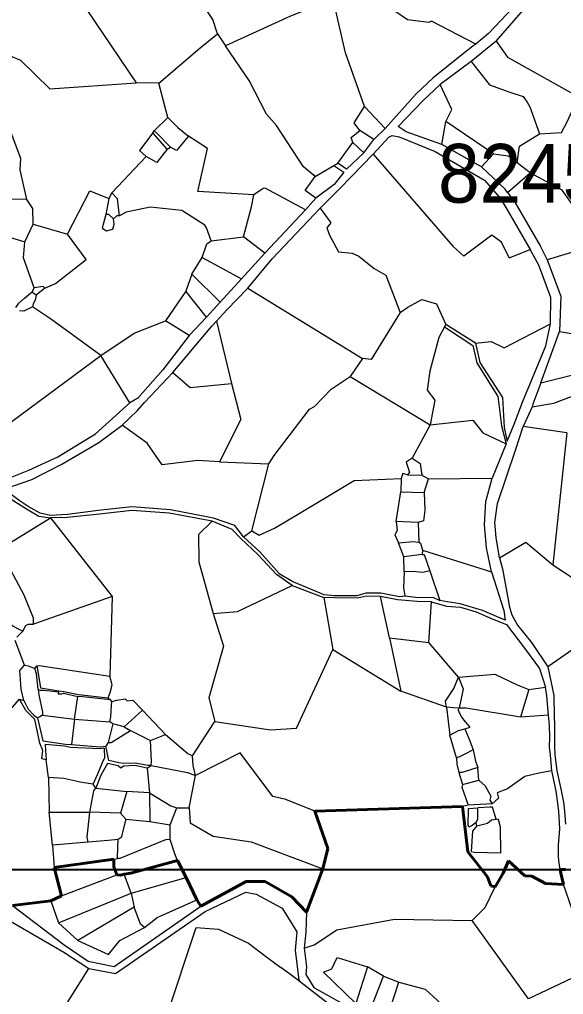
# Model space of a CAD drawing. Header units: metres. Extents: x 548568 to 557107, y 1817749 to 1829427.
# Drawn here: x 554131 to 554501, y 1821915 to 1822579 of the extents above; entities that cross this region are included whole.
import ezdxf
from ezdxf.enums import TextEntityAlignment as Align

# ---------------------------------------------------------------- set-up
doc = ezdxf.new("R2010")
doc.units = ezdxf.units.M
doc.header["$LTSCALE"] = 28
doc.linetypes.add('LONG_DASHED', pattern=[7.5, 6, -1.5])
for name, color, linetype, lineweight in [('10', 7, 'Continuous', 13), ('23', 7, 'Continuous', 13), ('31', 7, 'Continuous', 13), ('32', 7, 'Continuous', 13), ('34', 7, 'LONG_DASHED', 40), ('54', 7, 'Continuous', 25)]:
    doc.layers.add(name, color=color, linetype=linetype, lineweight=lineweight)
doc.layers.add('55', color=7, linetype='Continuous')

msp = doc.modelspace()

# ---------------------------------------------------------------- linework, layer by layer
at = {"layer": '10'}
for p, q in [((554136.8, 1822644.41), (554210.02, 1822535.72)), ((554094.92, 1822566.6), (554131.36, 1822551.12)), ((554265.43, 1822569.25), (554270.95, 1822561.06)), ((554131.36, 1822551.12), (554151.2, 1822531.72)), ((554151.2, 1822531.72), (554210.02, 1822535.72)), ((554225.42, 1822535.53), (554210.02, 1822535.72)), ((554231.52, 1822512.15), (554225.42, 1822535.53)), ((554379.64, 1822504.66), (554365.55, 1822519.67)), ((554131.66, 1822484.15), (554122.89, 1822507.15)), ((554418.08, 1822493.83), (554420.92, 1822509.35)), ((554453.23, 1822487.44), (554420.92, 1822509.35)), ((554221.32, 1822501.61), (554222.39, 1822503.02)), ((554371.76, 1822497.17), (554362.36, 1822503.38)), ((554347.25, 1822481.11), (554357.59, 1822495.1)), ((554365.07, 1822488.2), (554357.59, 1822495.1)), ((554231.26, 1822490.65), (554233.32, 1822491.85)), ((554445.22, 1822478.47), (554453.23, 1822487.44)), ((554131.15, 1822476.44), (554131.66, 1822484.15)), ((554216.88, 1822485.69), (554193.44, 1822460.88)), ((554478.28, 1822474.55), (554469.41, 1822481.22)), ((554135.62, 1822456.33), (554131.15, 1822476.44)), ((554332, 1822471.92), (554344.63, 1822479.46)), ((554462.77, 1822461.18), (554478.28, 1822474.55)), ((554193.44, 1822460.88), (554191.56, 1822456.99)), ((554191.56, 1822456.99), (554189.3, 1822446.01)), ((554084.24, 1822442.68), (554134.19, 1822427.5)), ((554134.19, 1822427.5), (554140.02, 1822439.6)), ((554140.02, 1822439.6), (554163.35, 1822432.73)), ((554261.2, 1822428.14), (554283.13, 1822430.93)), ((554297.56, 1822419.79), (554283.13, 1822430.93)), ((554463.95, 1822416.51), (554478.19, 1822422.33)), ((554519.93, 1822424.36), (554489.9, 1822415.27)), ((554247.92, 1822405.56), (554255.02, 1822416.83)), ((554255.02, 1822416.83), (554281.74, 1822402.24)), ((554139.51, 1822393.56), (554140.6, 1822396.23)), ((554147.92, 1822395.99), (554141.91, 1822391.11)), ((554243.8, 1822393.85), (554229.97, 1822373.76)), ((554257.94, 1822376.12), (554243.8, 1822393.85)), ((554285.99, 1822395.81), (554364.01, 1822348)), ((554246.24, 1822363.7), (554229.97, 1822373.76)), ((554264.78, 1822373.4), (554274.84, 1822331.04)), ((554498.25, 1822366.38), (554535.06, 1822360.38)), ((554205.72, 1822317.77), (554186.11, 1822350.12)), ((554485.48, 1822331.52), (554511.82, 1822338.12)), ((554413.33, 1822319.53), (554410.28, 1822302.81)), ((554410.28, 1822302.81), (554398.02, 1822280.09)), ((554410.28, 1822302.81), (554439.22, 1822305.89)), ((554503.23, 1822297.46), (554473.53, 1822301.71)), ((554503.23, 1822297.46), (554493.68, 1822207.38)), ((554266.7, 1822277.53), (554300.41, 1822276.21)), ((554288.77, 1822230.58), (554300.41, 1822276.21)), ((554404.44, 1822268.6), (554409.08, 1822266.01)), ((554390.43, 1822266.34), (554390.24, 1822257.23)), ((554406.2, 1822256.71), (554409.08, 1822266.01)), ((554409.08, 1822266.01), (554452.3, 1822266.46)), ((554387.06, 1822237.08), (554390.24, 1822257.23)), ((554390.24, 1822257.23), (554406.2, 1822256.71)), ((554124.62, 1822222.7), (554151.69, 1822239.49)), ((554151.69, 1822239.49), (554193.75, 1822185.86)), ((554401.92, 1822236.29), (554387.06, 1822237.08)), ((554283.11, 1822226.59), (554288.77, 1822230.58)), ((554392.23, 1822213.01), (554388.57, 1822222.34)), ((554404.71, 1822214.48), (554392.23, 1822213.01)), ((554404.85, 1822217.36), (554404.71, 1822214.48)), ((554404.85, 1822217.36), (554452.01, 1822202.73)), ((554392.37, 1822202.71), (554392.23, 1822213.01)), ((554409.99, 1822203.41), (554416.65, 1822183.13)), ((554493.68, 1822207.38), (554523.69, 1822187.78)), ((554193.75, 1822185.86), (554140.08, 1822167.02)), ((554193.75, 1822185.86), (554192.13, 1822131.58)), ((554337.8, 1822185.29), (554343.82, 1822149.83)), ((554382.47, 1822157.66), (554376.27, 1822185.88)), ((554409.3, 1822154.52), (554411.1, 1822182.34)), ((554132.99, 1822162.2), (554128.88, 1822158.15)), ((554525.45, 1822162.53), (554490.38, 1822137.95)), ((554134.01, 1822139.16), (554127.59, 1822156.01)), ((554382.47, 1822157.66), (554409.3, 1822154.52)), ((554382.47, 1822157.66), (554390.14, 1822121.33)), ((554429.39, 1822130.84), (554409.3, 1822154.52)), ((554343.82, 1822149.83), (554390.14, 1822121.33)), ((554421.22, 1822110.52), (554390.14, 1822121.33)), ((554477.31, 1822122.62), (554471.78, 1822103.7)), ((554477.31, 1822122.62), (554488.62, 1822124.23)), ((554119.98, 1822103.63), (554130.68, 1822116.02)), ((554168.07, 1822102.34), (554170.33, 1822117.75)), ((554193.41, 1822114.44), (554192.56, 1822115.57)), ((554421.22, 1822110.52), (554423.55, 1822091.35)), ((554168.07, 1822102.34), (554192.19, 1822100.59)), ((554490.78, 1822105.13), (554471.78, 1822103.7)), ((554201.89, 1822097.18), (554206.31, 1822094.55)), ((554428.1, 1822076.05), (554423.55, 1822091.35)), ((554150.42, 1822062.6), (554148.85, 1822074.7)), ((554217.53, 1822068.94), (554219.04, 1822052.24)), ((554443.23, 1822060.78), (554442.62, 1822069.38)), ((554150.42, 1822062.6), (554150.91, 1822039.06)), ((554246.13, 1822042), (554250.54, 1822064.05)), ((554432.22, 1822057.75), (554443.23, 1822060.78)), ((554203.78, 1822052.95), (554199.5, 1822038.26)), ((554219.04, 1822052.24), (554203.78, 1822052.95)), ((554233.11, 1822030.36), (554237.81, 1822042.04)), ((554237.81, 1822042.04), (554246.13, 1822042)), ((554331.68, 1822039.58), (554432.23, 1822042.79)), ((554331.68, 1822039.58), (554432.23, 1822042.79)), ((554435.95, 1822043.64), (554432.23, 1822042.79)), ((554150.91, 1822039.06), (554178.59, 1822039.01)), ((554153.04, 1822016.47), (554150.91, 1822039.06)), ((554199.5, 1822038.26), (554178.59, 1822039.01)), ((554199.5, 1822038.26), (554202.97, 1822034.16)), ((554202.97, 1822034.16), (554219.25, 1822032.52)), ((554233.28, 1822020.35), (554233.11, 1822030.36)), ((554442.05, 1822029.65), (554441.56, 1822031.95)), ((554177.43, 1822018.48), (554153.04, 1822016.47)), ((554153.04, 1822016.47), (554154.32, 1822001.4)), ((554154.32, 1822001.4), (554194.92, 1822007.02)), ((554244.19, 1821994.51), (554238.14, 1822006.13)), ((554154.32, 1822001.4), (554159.34, 1821981.88)), ((554154.32, 1822001.4), (554159.34, 1821981.88)), ((554159.34, 1821981.88), (554196.9, 1821996.25)), ((554206.71, 1821983.7), (554201.88, 1821996.76)), ((554337.03, 1822000.4), (554326.07, 1821970.78)), ((554337.03, 1822000.4), (554326.07, 1821970.78)), ((554244.19, 1821994.51), (554251.34, 1821979.19)), ((554159.34, 1821981.88), (554152.03, 1821978.58)), ((554159.34, 1821981.88), (554152.03, 1821978.58)), ((554152.03, 1821978.58), (554125.97, 1821975.33)), ((554152.03, 1821978.58), (554125.97, 1821975.33)), ((554152.03, 1821978.58), (554157.27, 1821963.65)), ((554251.34, 1821979.19), (554254.09, 1821975.06)), ((554170.24, 1821951.57), (554157.27, 1821963.65)), ((554477.17, 1821911.82), (554438.86, 1821965.29)), ((554219, 1821864), (554250.88, 1821960.37)), ((554132.29, 1821859.99), (554177.77, 1821932.47)), ((554367.55, 1821933.53), (554359.64, 1821908.71)), ((554378.31, 1821927.17), (554367.55, 1821933.53)), ((554381.82, 1821901.66), (554388.83, 1821923.28))]:
    msp.add_line(p, q, dxfattribs=at)
for points in [[(554265.43, 1822569.25), (554262.34, 1822579.01), (554256.7, 1822587.12), (554195.05, 1822640.01)], [(554344.18, 1822593.05), (554315.08, 1822581.1), (554270.95, 1822561.06)], [(554365.55, 1822519.67), (554352.6, 1822556.21), (554344.18, 1822593.05)], [(554441.32, 1822562.23), (554411.11, 1822577.79), (554409.3, 1822576.95), (554394.8, 1822578.72), (554386.74, 1822584.07), (554383.51, 1822587.13), (554378.91, 1822595.08)], [(554225.42, 1822535.53), (554253.61, 1822559.64), (554265.43, 1822569.25)], [(554332, 1822471.92), (554323.98, 1822478.45), (554305.59, 1822506.74), (554298.71, 1822514.42), (554287.08, 1822537.35), (554270.95, 1822561.06)], [(554455.11, 1822564.18), (554462.72, 1822553.36), (554511.11, 1822526.19)], [(554438.14, 1822550.3), (554450.47, 1822534.32), (554464.41, 1822529.38), (554473.41, 1822526.58), (554476.17, 1822522.67), (554478, 1822519.35), (554484.49, 1822501.09)], [(554420.92, 1822509.35), (554425.03, 1822517.51), (554416.98, 1822534.59)], [(554484.49, 1822501.09), (554499.6, 1822502.05), (554503.45, 1822509.13), (554511.11, 1822526.19)], [(554362.36, 1822503.38), (554358.47, 1822508.47), (554365.55, 1822519.67)], [(554357.59, 1822495.1), (554356.42, 1822498.57), (554362.36, 1822503.38)], [(554469.41, 1822481.22), (554470.98, 1822492.72), (554484.49, 1822501.09)], [(554290.09, 1822459.58), (554252.12, 1822461.83), (554258.65, 1822491.06), (554245.78, 1822499.52)], [(554371.29, 1822487.16), (554425.68, 1822424.53), (554433, 1822417.78)], [(554453.23, 1822487.44), (554463.55, 1822485.99), (554469.41, 1822481.22)], [(554519.93, 1822424.36), (554523.17, 1822435.21), (554520.23, 1822439.63), (554511.4, 1822446.83), (554499.94, 1822462.73), (554478.28, 1822474.55)], [(554332.26, 1822457.11), (554325.08, 1822462.48), (554332, 1822471.92)], [(554135.62, 1822456.33), (554121.82, 1822456.59), (554115.01, 1822459.21), (554103.07, 1822461.34), (554098.14, 1822458.64)], [(554163.35, 1822432.73), (554178.45, 1822462.21), (554191.56, 1822456.99)], [(554198.81, 1822445.09), (554197.29, 1822456.83), (554193.44, 1822460.88)], [(554325.24, 1822449.33), (554297.92, 1822463.96), (554296.56, 1822463.86), (554290.09, 1822459.58)], [(554140.02, 1822439.6), (554139.81, 1822450.12), (554135.62, 1822456.33)], [(554283.13, 1822430.93), (554288.59, 1822451.27), (554290.09, 1822459.58)], [(554261.2, 1822428.14), (554257.86, 1822436.94), (554256.74, 1822438.93), (554241.14, 1822448.88), (554219.67, 1822451), (554212.19, 1822449.53), (554203.22, 1822447.7), (554198.81, 1822445.09)], [(554335.22, 1822450.32), (554342.67, 1822440.48), (554339.8, 1822436.93), (554341.67, 1822432.03), (554347.87, 1822420.68), (554357, 1822419.73), (554361.69, 1822417.73), (554371.95, 1822409.33), (554380, 1822404.81), (554389.71, 1822379.4)], [(554198.81, 1822445.09), (554196.79, 1822445.19), (554194.74, 1822443.06)], [(554140.6, 1822396.23), (554133.4, 1822416.64), (554134.19, 1822427.5)], [(554147.92, 1822395.99), (554155.06, 1822399.05), (554175.94, 1822415.37), (554163.35, 1822432.73)], [(554255.02, 1822416.83), (554258.09, 1822426.07), (554261.2, 1822428.14)], [(554463.95, 1822416.51), (554458.77, 1822427.23), (554452.25, 1822432.1), (554433, 1822417.78)], [(554267.35, 1822386.38), (554247.92, 1822405.56), (554243.8, 1822393.85)], [(554128.17, 1822382.65), (554130.29, 1822385.67), (554134.14, 1822389.12), (554139.51, 1822393.56)], [(554141.91, 1822391.11), (554139.92, 1822392.6), (554139.51, 1822393.56)], [(554147.92, 1822395.99), (554146.8, 1822397.15), (554140.6, 1822396.23)], [(554141.91, 1822391.11), (554141.2, 1822387.72), (554140.04, 1822385.23), (554139.46, 1822383.26)], [(554389.71, 1822379.4), (554395.07, 1822382.93), (554404.4, 1822388.1), (554414.47, 1822385.17), (554420.9, 1822371.25)], [(554139.46, 1822383.26), (554133.7, 1822380.28), (554130.63, 1822380.49)], [(554186.11, 1822350.12), (554151.72, 1822374.91), (554139.46, 1822383.26)], [(554186.11, 1822350.12), (554208.66, 1822365.3), (554229.97, 1822373.76)], [(554389.71, 1822379.4), (554369.94, 1822347.42), (554364.01, 1822348), (554355.65, 1822335.85), (554410.28, 1822302.81)], [(554419.84, 1822369.51), (554416.06, 1822362.21), (554409.87, 1822339.28), (554408.21, 1822326.4), (554413.33, 1822319.53)], [(554441.05, 1822358.49), (554451.66, 1822359.69), (554460.49, 1822355.37), (554492.16, 1822371.53)], [(554108.99, 1822293.01), (554125.71, 1822305.34), (554186.11, 1822350.12)], [(554234.99, 1822338.56), (554246.85, 1822328.3), (554274.84, 1822331.04)], [(554300.41, 1822276.21), (554304.08, 1822282.01), (554328.06, 1822313.48), (554331.38, 1822315.38), (554342.8, 1822327.12), (554355.65, 1822335.85)], [(554274.84, 1822331.04), (554281.28, 1822306.36), (554266.7, 1822277.53)], [(554479.59, 1822314.99), (554494.35, 1822317.56), (554509.29, 1822323.33)], [(554266.7, 1822277.53), (554251.93, 1822278.52), (554227.73, 1822275.52), (554217.47, 1822290.26), (554200.64, 1822302.52)], [(554439.22, 1822305.89), (554446.04, 1822297.36), (554462, 1822289.86)], [(554398.02, 1822280.09), (554393.83, 1822277.46), (554396.02, 1822270.62), (554394.74, 1822268.77), (554404.44, 1822268.6)], [(554398.02, 1822280.09), (554403.39, 1822276.55), (554404.44, 1822268.6)], [(554394.74, 1822268.77), (554391.56, 1822269.73), (554390.43, 1822266.34)], [(554288.77, 1822230.58), (554293.82, 1822227.57), (554304.18, 1822232.48), (554322.06, 1822243.06), (554358.5, 1822264.97), (554390.43, 1822266.34)], [(554406.2, 1822256.71), (554406.58, 1822244.67), (554405.7, 1822237.42), (554401.92, 1822236.29), (554402.5, 1822222.86)], [(554261.84, 1822237.23), (554252.41, 1822228.02), (554252.78, 1822209.5), (554262.46, 1822174.35)], [(554387.06, 1822237.08), (554387.8, 1822230.8), (554386.02, 1822227.83), (554388.57, 1822222.34)], [(554388.57, 1822222.34), (554398.55, 1822223.26), (554402.5, 1822222.86)], [(554402.5, 1822222.86), (554403.71, 1822222.27), (554404.85, 1822217.36)], [(554457.28, 1822212.32), (554475.19, 1822222.86), (554493.68, 1822207.38)], [(554140.08, 1822167.02), (554140.11, 1822171.05), (554133.77, 1822186.77), (554118.98, 1822214.59)], [(554404.71, 1822214.48), (554406.01, 1822214.55), (554409.99, 1822203.41)], [(554392.37, 1822202.71), (554392.08, 1822191.83), (554392.86, 1822186.33)], [(554409.99, 1822203.41), (554405.15, 1822202.32), (554397.84, 1822203.02), (554392.37, 1822202.71)], [(554262.46, 1822174.35), (554279.13, 1822175.58), (554316.33, 1822193.29)], [(554132.99, 1822162.2), (554130.8, 1822163.14), (554126.1, 1822165.58), (554122.07, 1822168.69)], [(554262.46, 1822174.35), (554269.44, 1822152.06), (554259.59, 1822116.94), (554263.59, 1822100.84)], [(554132.99, 1822162.2), (554134.93, 1822166.16), (554136.5, 1822167.06), (554140.08, 1822167.02)], [(554263.59, 1822100.84), (554301.46, 1822095.1), (554319.19, 1822096.18), (554343.82, 1822149.83)], [(554133.63, 1822115.05), (554131.73, 1822122.85), (554130.92, 1822135.51), (554134.01, 1822139.16)], [(554134.01, 1822139.16), (554136.59, 1822138.73), (554141.15, 1822136.91)], [(554142.55, 1822138.57), (554144.1, 1822138.78), (554192.13, 1822131.58)], [(554191.1, 1822116.94), (554192.29, 1822120.43), (554193.76, 1822125.75), (554192.13, 1822131.58)], [(554421.22, 1822110.52), (554420.71, 1822114.66), (554426.24, 1822123.29), (554429.39, 1822130.84)], [(554429.39, 1822130.84), (554454.25, 1822132.91), (554469.34, 1822125.7), (554477.31, 1822122.62)], [(554429.39, 1822130.84), (554432.57, 1822122.91), (554429.86, 1822109.88)], [(554143.41, 1822122.59), (554143.82, 1822118.85), (554146.23, 1822107.02), (554146.25, 1822104.95)], [(554193.41, 1822114.44), (554196.83, 1822115.19), (554202.54, 1822116.1), (554203.91, 1822114.74), (554207.7, 1822115.32), (554214.34, 1822108.54)], [(554192.19, 1822100.59), (554192.79, 1822103.97), (554193.16, 1822111.91), (554193.41, 1822114.44)], [(554229.99, 1822091.85), (554214.34, 1822108.54), (554201.89, 1822097.18)], [(554429.86, 1822109.88), (554425.85, 1822110.14), (554421.22, 1822110.52)], [(554433.89, 1822095.81), (554437.39, 1822096.96), (554434.31, 1822100.59), (554431.78, 1822103.62), (554429.17, 1822108.48), (554429.86, 1822109.88)], [(554471.78, 1822103.7), (554434.66, 1822109.73), (554429.86, 1822109.88)], [(554146.25, 1822104.95), (554144.49, 1822103.84), (554142.97, 1822103.3)], [(554146.25, 1822104.95), (554168.07, 1822102.34), (554165.94, 1822085.03)], [(554194.08, 1822099.05), (554190.94, 1822086.44), (554189.39, 1822083.87)], [(554201.89, 1822097.18), (554197.66, 1822098.22), (554194.08, 1822099.05), (554192.19, 1822100.59)], [(554229.99, 1822091.85), (554245.29, 1822079.03), (554248.34, 1822077.46), (554263.59, 1822100.84)], [(554423.55, 1822091.35), (554429.46, 1822094.58), (554433.89, 1822095.81)], [(554433.89, 1822095.81), (554437.27, 1822087.6), (554439.52, 1822081.47)], [(554190.94, 1822086.44), (554193.03, 1822086.4), (554206.31, 1822094.55), (554219.84, 1822087.84), (554229.99, 1822091.85)], [(554220.2, 1822070.79), (554220.47, 1822073.51), (554219.84, 1822087.84)], [(554439.52, 1822081.47), (554433.37, 1822078.22), (554430.23, 1822076.59), (554428.1, 1822076.05)], [(554439.52, 1822081.47), (554440.99, 1822073.67), (554442.62, 1822069.38)], [(554250.54, 1822064.05), (554248.79, 1822070.75), (554248.34, 1822077.46)], [(554331.68, 1822039.58), (554311.87, 1822047.62), (554303.03, 1822049.7), (554280.88, 1822079.48), (554250.54, 1822064.05)], [(554428.1, 1822076.05), (554428.43, 1822071.66), (554429.72, 1822065.92), (554432.22, 1822057.75)], [(554220.2, 1822070.79), (554244.9, 1822065.9), (554250.54, 1822064.05)], [(554442.62, 1822069.38), (554431.87, 1822065.9), (554429.72, 1822065.92)], [(554180.69, 1822057.95), (554173.13, 1822059.19), (554160.91, 1822061.86), (554150.42, 1822062.6)], [(554493.04, 1822067.05), (554484.17, 1822065.62), (554474.72, 1822063.37), (554462.86, 1822054.82), (554455.9, 1822052.19), (554456.72, 1822048.56), (554452.45, 1822044.74), (554435.95, 1822043.64)], [(554178.59, 1822039.01), (554181.33, 1822053.61), (554182.68, 1822055.33), (554203.78, 1822052.95)], [(554432.22, 1822057.75), (554431.77, 1822056.02), (554435.95, 1822043.64)], [(554443.23, 1822060.78), (554447.61, 1822056.9), (554451.52, 1822049.89), (554450.83, 1822047.19), (554452.45, 1822044.74)], [(554219.04, 1822052.24), (554233.75, 1822043.21), (554237.81, 1822042.04)], [(554219.04, 1822052.24), (554219.25, 1822032.52), (554233.11, 1822030.36)], [(554246.13, 1822042), (554246.8, 1822031.61), (554262.52, 1822022.63), (554288.34, 1822018.73), (554337.03, 1822000.4)], [(554432.23, 1822042.79), (554435.85, 1822011.91), (554449.13, 1821995.04), (554451.43, 1821988.81), (554454.48, 1821988.19)], [(554432.23, 1822042.79), (554435.85, 1822011.91), (554449.13, 1821995.04), (554451.43, 1821988.81), (554454.48, 1821988.19)], [(554441.56, 1822031.95), (554438.67, 1822029.87), (554436.52, 1822028.65), (554436.15, 1822030.11), (554436.38, 1822041.45), (554442.7, 1822041.87)], [(554441.56, 1822031.95), (554442.57, 1822034.47), (554442.7, 1822041.87)], [(554455.06, 1822034.18), (554452.57, 1822042.29), (554451.13, 1822042.37), (554442.7, 1822041.87)], [(554177.43, 1822018.48), (554176.69, 1822022.02), (554178.59, 1822039.01)], [(554337.03, 1822000.4), (554340.49, 1822014.31), (554331.68, 1822039.58)], [(554337.03, 1822000.4), (554340.49, 1822014.31), (554331.68, 1822039.58)], [(554202.97, 1822034.16), (554199.84, 1822021.63), (554197.81, 1822020.26)], [(554442.05, 1822029.65), (554438.95, 1822025.93), (554437.99, 1822012.27), (554440.08, 1822011.73), (554458.21, 1822011.36), (554458.1, 1822028.83), (554456.73, 1822033.93), (554455.06, 1822034.18)], [(554442.05, 1822029.65), (554449.12, 1822031.58), (554451.89, 1822033.77), (554455.06, 1822034.18)], [(554197.81, 1822020.26), (554190.97, 1822019.65), (554177.43, 1822018.48)], [(554233.28, 1822020.35), (554229.95, 1822020.05), (554199.01, 1822007.42), (554197.3, 1822007.42)], [(554197.3, 1822007.42), (554197.63, 1822015.08), (554197.81, 1822020.26)], [(554238.14, 1822006.13), (554236.46, 1822010.53), (554233.28, 1822020.35)], [(554154.32, 1822001.4), (554194.92, 1822007.02), (554197.3, 1822007.42)], [(554194.92, 1822007.02), (554194.89, 1822001.71), (554196.9, 1821996.25)], [(554194.92, 1822007.02), (554194.89, 1822001.71), (554196.9, 1821996.25)], [(554201.88, 1821996.76), (554206.4, 1821997.37), (554238.14, 1822006.13)], [(554201.88, 1821996.76), (554206.4, 1821997.37), (554238.14, 1822006.13)], [(554206.71, 1821983.7), (554244.19, 1821994.51), (554238.14, 1822006.13)], [(554500.84, 1821989.65), (554488.71, 1821990.38), (554479.36, 1821995.45), (554474.63, 1821995.65), (554463.48, 1822005.74), (554459.8, 1821997.39), (554454.48, 1821988.19)], [(554500.84, 1821989.65), (554488.71, 1821990.38), (554479.36, 1821995.45), (554474.63, 1821995.65), (554463.48, 1822005.74), (554459.8, 1821997.39), (554454.48, 1821988.19)], [(554196.9, 1821996.25), (554199.43, 1821996.06), (554201.88, 1821996.76)], [(554196.9, 1821996.25), (554199.43, 1821996.06), (554201.88, 1821996.76)], [(554244.19, 1821994.51), (554251.34, 1821979.19), (554254.09, 1821975.06)], [(554157.27, 1821963.65), (554206.71, 1821983.7), (554208.8, 1821974.27), (554170.24, 1821951.57)], [(554438.86, 1821965.29), (554447.57, 1821973.95), (554454.48, 1821988.19)], [(554215.73, 1821960.44), (554224.3, 1821967.29), (554251.34, 1821979.19)], [(554215.73, 1821960.44), (554212.97, 1821962.6), (554208.8, 1821974.27)], [(554324.45, 1821946.44), (554331.25, 1821948.56), (554346.76, 1821958.93), (554385.91, 1821966.02), (554412.3, 1821965.53), (554438.86, 1821965.29)], [(554170.24, 1821951.57), (554191.21, 1821942.1), (554198.95, 1821951.45), (554215.73, 1821960.44)], [(554250.88, 1821960.37), (554266.05, 1821959.18), (554286.55, 1821949.65), (554299.05, 1821940.2), (554308.52, 1821933.16)], [(554359.64, 1821908.71), (554337.47, 1821929.92), (554343.18, 1821932.26), (554346.99, 1821939.88), (554367.55, 1821933.53)], [(554321.95, 1821923.09), (554319.6, 1821924.91), (554308.52, 1821933.16)], [(554521.91, 1821928.79), (554514.95, 1821929.81), (554477.17, 1821911.82)], [(554369.93, 1821905.66), (554378.31, 1821927.17), (554388.83, 1821923.28)], [(554388.83, 1821923.28), (554406.76, 1821918.38), (554420.59, 1821905.61), (554418.79, 1821895.83), (554410.73, 1821892.63), (554399.07, 1821897.23), (554381.82, 1821901.66)]]:
    msp.add_lwpolyline(points, dxfattribs=at)
at = {"layer": '23'}
for p, q in [((554455.11, 1822564.18), (554438.14, 1822550.3)), ((554438.14, 1822550.3), (554416.98, 1822534.59)), ((554344.63, 1822479.46), (554347.25, 1822481.11)), ((554462.77, 1822461.18), (554467.85, 1822454.58)), ((554246.24, 1822363.7), (554257.94, 1822376.12)), ((554419.84, 1822369.51), (554420.9, 1822371.25)), ((554441.05, 1822358.49), (554420.9, 1822371.25)), ((554485.48, 1822331.52), (554498.25, 1822366.38)), ((554479.59, 1822314.99), (554473.53, 1822301.71)), ((554462, 1822289.86), (554452.3, 1822266.46)), ((554316.33, 1822193.29), (554337.8, 1822185.29)), ((554141.15, 1822136.91), (554142.55, 1822138.57)), ((554130.68, 1822116.02), (554133.63, 1822115.05)), ((554191.1, 1822116.94), (554192.56, 1822115.57)), ((554188.27, 1822082.54), (554188.61, 1822075.67)), ((554217.53, 1822068.94), (554220.2, 1822070.79)), ((554182.68, 1822055.33), (554180.69, 1822057.95))]:
    msp.add_line(p, q, dxfattribs=at)
for points in [[(554455.11, 1822564.18), (554481.35, 1822594.7), (554493.44, 1822613.71)], [(554474.96, 1822596.28), (554449.81, 1822569.38), (554441.32, 1822562.23)], [(554441.32, 1822562.23), (554439.23, 1822560.76), (554432.92, 1822555.74), (554411.9, 1822538.85), (554400.56, 1822528.35), (554379.64, 1822504.66)], [(554418.08, 1822493.83), (554393.83, 1822502.4), (554388.3, 1822506.12), (554405.13, 1822523.52), (554416.98, 1822534.59)], [(554365.07, 1822488.2), (554371.76, 1822497.17), (554379.64, 1822504.66)], [(554371.29, 1822487.16), (554382.14, 1822498.88), (554384.37, 1822499.81), (554389.08, 1822498.94), (554413.65, 1822489.03), (554447.16, 1822469.39), (554457.79, 1822457.27), (554462.32, 1822449.65), (554478.19, 1822422.33)], [(554445.22, 1822478.47), (554436.85, 1822483.12), (554418.08, 1822493.83)], [(554335.22, 1822450.32), (554348.6, 1822463.73), (554371.29, 1822487.16)], [(554365.07, 1822488.2), (554353.22, 1822476.93), (554347.25, 1822481.11)], [(554344.63, 1822479.46), (554351.35, 1822474.89), (554344.79, 1822466.45), (554332.26, 1822457.11)], [(554462.77, 1822461.18), (554461.19, 1822463.32), (554445.22, 1822478.47)], [(554257.94, 1822376.12), (554267.35, 1822386.38), (554281.74, 1822402.24), (554297.56, 1822419.79), (554325.24, 1822449.33), (554332.26, 1822457.11)], [(554467.85, 1822454.58), (554485.08, 1822424.71), (554489.9, 1822415.27)], [(554285.99, 1822395.81), (554302.73, 1822416), (554335.22, 1822450.32)], [(554492.16, 1822371.53), (554492.4, 1822389.47), (554484.16, 1822411.65), (554478.19, 1822422.33)], [(554489.9, 1822415.27), (554499.02, 1822390.42), (554498.25, 1822366.38)], [(554264.78, 1822373.4), (554271.87, 1822381.26), (554285.99, 1822395.81)], [(554234.99, 1822338.56), (554261.46, 1822370.06), (554264.78, 1822373.4)], [(554419.84, 1822369.51), (554439.22, 1822356.77), (554441.89, 1822345.02), (554456.28, 1822322.05), (554458.75, 1822302.12), (554462, 1822289.86)], [(554441.05, 1822358.49), (554444.06, 1822345.26), (554459.48, 1822321.52), (554460.47, 1822301), (554462.52, 1822291.6), (554467.39, 1822303.22), (554472.95, 1822318.24), (554488.99, 1822356.62), (554492.16, 1822371.53)], [(554246.24, 1822363.7), (554228.31, 1822340.21), (554211.11, 1822320.9), (554205.72, 1822317.77)], [(554200.64, 1822302.52), (554210.74, 1822312.39), (554215.65, 1822318.04), (554234.99, 1822338.56)], [(554485.48, 1822331.52), (554480.01, 1822316.8), (554479.59, 1822314.99)], [(554120.09, 1822265.06), (554136.92, 1822271.9), (554156.66, 1822280.92), (554182.32, 1822296.73), (554205.72, 1822317.77)], [(554283.11, 1822226.59), (554277.22, 1822234.22), (554262.6, 1822239.24), (554233.38, 1822244.91), (554207.21, 1822246.9), (554184.21, 1822244.42), (554163.31, 1822241.75), (554151.81, 1822241.15), (554144.66, 1822242.67), (554136.65, 1822247.23), (554131.11, 1822250.88), (554120.03, 1822259.04), (554139.13, 1822265.56), (554159.42, 1822275.93), (554184.74, 1822290.73), (554200.64, 1822302.52)], [(554457.28, 1822212.32), (554455.06, 1822226), (554454.19, 1822236.32), (554456.04, 1822249.13), (554468.41, 1822286.28), (554473.53, 1822301.71)], [(554452.01, 1822202.73), (554448.62, 1822219.1), (554447.19, 1822234.68), (554448.11, 1822250.5), (554452.3, 1822266.46)], [(554097.89, 1822255.71), (554107.3, 1822256.18), (554116.17, 1822257.69), (554135.52, 1822245.52), (554143.82, 1822240.55), (554151.69, 1822239.49)], [(554261.84, 1822237.23), (554232.56, 1822242.69), (554207.17, 1822244.54), (554185.03, 1822242.02), (554163.03, 1822239.63), (554151.69, 1822239.49)], [(554316.33, 1822193.29), (554305.57, 1822200.96), (554292.95, 1822214.55), (554281.37, 1822225.36), (554275.48, 1822231.62), (554261.84, 1822237.23)], [(554283.11, 1822226.59), (554294.35, 1822216.3), (554307.37, 1822201.64), (554317.21, 1822195.78), (554337.78, 1822187.27), (554345.15, 1822186.67), (554360.46, 1822186.47), (554366.55, 1822188.46), (554376.56, 1822188.47), (554389.31, 1822185.98), (554392.86, 1822186.33)], [(554457.28, 1822212.32), (554459.37, 1822204.68), (554464.22, 1822178.61), (554465.81, 1822173.45), (554469.52, 1822166.33), (554479.22, 1822154.44), (554490.38, 1822137.95)], [(554452.01, 1822202.73), (554460.35, 1822176.26), (554461.12, 1822169.82), (554455.37, 1822172.28), (554445.74, 1822176.32), (554430.51, 1822180.93), (554421.71, 1822182.17), (554416.65, 1822183.13)], [(554376.27, 1822185.88), (554366.83, 1822186.21), (554360.62, 1822184.64), (554345.25, 1822184.91), (554337.8, 1822185.29)], [(554411.1, 1822182.34), (554401.38, 1822182.37), (554387.96, 1822183.53), (554376.27, 1822185.88)], [(554392.86, 1822186.33), (554401.96, 1822185.2), (554411.96, 1822185.39), (554416.65, 1822183.13)], [(554411.1, 1822182.34), (554421.41, 1822179.36), (554430.89, 1822178.57), (554441.53, 1822175.51), (554452.41, 1822170.7), (554462.24, 1822166.86), (554474.32, 1822150.75), (554484.51, 1822136.87), (554488.62, 1822124.23)], [(554143.41, 1822122.59), (554142.25, 1822133.11), (554141.15, 1822136.91)], [(554142.55, 1822138.57), (554143.41, 1822133.35), (554144.87, 1822123.59), (554157.44, 1822121.66), (554160.92, 1822121.15), (554170.7, 1822119.02), (554191.1, 1822116.94)], [(554490.38, 1822137.95), (554494.25, 1822118.49), (554494.48, 1822104.43), (554494.84, 1822098.35), (554494.84, 1822089.86), (554494.88, 1822083.56), (554495.02, 1822078.19), (554496.43, 1822067.03), (554499.24, 1822053.69), (554500.85, 1822045.79), (554501.52, 1822039.6), (554502.41, 1822030.75)], [(554143.41, 1822122.59), (554144.74, 1822122.13), (554147.16, 1822122.06), (554157.09, 1822120.86), (554156.9, 1822119.67), (554159.39, 1822119.69), (554160.58, 1822120.05), (554170.33, 1822117.75)], [(554490.78, 1822105.13), (554489.66, 1822118.27), (554488.62, 1822124.23)], [(554148.85, 1822074.7), (554145.94, 1822075.2), (554146.44, 1822081), (554144.57, 1822086), (554141.18, 1822102.12), (554135.06, 1822108.28), (554130.68, 1822116.02)], [(554133.63, 1822115.05), (554136.57, 1822109.25), (554140.39, 1822105.11), (554142.97, 1822103.3)], [(554192.56, 1822115.57), (554173.46, 1822117.61), (554170.33, 1822117.75)], [(554142.97, 1822103.3), (554146.49, 1822087.68), (554161.85, 1822085.26), (554165.94, 1822085.03)], [(554493.04, 1822067.05), (554492.06, 1822077.88), (554491.51, 1822083.4), (554491.59, 1822090.17), (554491.51, 1822098.33), (554490.78, 1822105.13)], [(554188.27, 1822082.54), (554185.61, 1822082.1), (554165.47, 1822083.09), (554161.32, 1822084.05), (554148.21, 1822085.07), (554148.31, 1822081.04), (554148.85, 1822074.7)], [(554165.94, 1822085.03), (554185.66, 1822083.44), (554189.39, 1822083.87)], [(554220.2, 1822070.79), (554218.06, 1822070.73), (554209.28, 1822072.27), (554201.6, 1822072.1), (554198.15, 1822072.57), (554191.36, 1822074.17), (554189.39, 1822083.87)], [(554180.69, 1822057.95), (554183.91, 1822065.18), (554187.14, 1822072.81), (554188.61, 1822075.67)], [(554217.53, 1822068.94), (554209.15, 1822070.79), (554201.49, 1822070.39), (554199.67, 1822069.06), (554197.89, 1822070.53), (554190.48, 1822072.14), (554186.06, 1822064.23), (554182.68, 1822055.33)], [(554498.64, 1822000), (554497.69, 1822005.76), (554497.6, 1822009.12), (554497.63, 1822016.47), (554498.47, 1822027.58), (554497.87, 1822039.53), (554497.16, 1822045.12), (554495.9, 1822053.25), (554493.26, 1822066.17), (554493.04, 1822067.05)], [(554498.64, 1822000), (554499.05, 1821997.53), (554500.84, 1821989.65)], [(554498.64, 1822000), (554499.05, 1821997.53), (554500.84, 1821989.65)], [(554521.91, 1821928.79), (554519.97, 1821936.16), (554506.59, 1821973.34), (554500.84, 1821989.65)]]:
    msp.add_lwpolyline(points, dxfattribs=at)
at = {"layer": '31'}
for p, q in [((554231.52, 1822512.15), (554222.39, 1822503.02)), ((554231.26, 1822490.65), (554221.32, 1822501.61))]:
    msp.add_line(p, q, dxfattribs=at)
for points in [[(554231.52, 1822512.15), (554238.53, 1822505.45), (554245.78, 1822499.52)], [(554221.32, 1822501.61), (554212.35, 1822489.79), (554216.88, 1822485.69)], [(554233.32, 1822491.85), (554224.6, 1822501.08), (554222.39, 1822503.02)], [(554245.78, 1822499.52), (554237.45, 1822489.77), (554233.32, 1822491.85)], [(554231.26, 1822490.65), (554224.08, 1822481.42), (554216.88, 1822485.69)], [(554189.3, 1822446.01), (554187.01, 1822436.76), (554189.92, 1822435.06), (554194.13, 1822436.21), (554195.17, 1822439.5), (554194.74, 1822443.06)], [(554194.74, 1822443.06), (554191.43, 1822446.01), (554189.3, 1822446.01)]]:
    msp.add_lwpolyline(points, dxfattribs=at)
at = {"layer": '32'}
for p, q in [((554256.96, 1821971.24), (554284.74, 1821984.56)), ((554284.74, 1821984.56), (554291.63, 1821983.17)), ((554291.63, 1821983.17), (554309.45, 1821973.57)), ((554248.93, 1821965.69), (554256.96, 1821971.24)), ((554309.45, 1821973.57), (554319.5, 1821957.46)), ((554122.84, 1821965.73), (554160.83, 1821943.72)), ((554195.9, 1821928.99), (554248.93, 1821965.69)), ((554319.5, 1821957.46), (554318.32, 1821944.89)), ((554160.83, 1821943.72), (554177.77, 1821932.47)), ((554318.32, 1821944.89), (554320.79, 1821924.56)), ((554177.77, 1821932.47), (554195.9, 1821928.99)), ((554320.79, 1821924.56), (554321.95, 1821923.09))]:
    msp.add_line(p, q, dxfattribs=at)
for points in [[(554326.07, 1821970.78), (554315.91, 1821981.27), (554297.91, 1821991.78), (554284.94, 1821991.67), (554254.09, 1821975.06)], [(554254.09, 1821975.06), (554284.94, 1821991.67), (554297.91, 1821991.78), (554315.91, 1821981.27), (554326.07, 1821970.78)], [(554125.97, 1821975.33), (554161.05, 1821948.69), (554177.48, 1821937.48), (554195.1, 1821933.95), (554254.09, 1821975.06)], [(554326.07, 1821970.78), (554325.66, 1821957.24), (554324.45, 1821946.44)], [(554324.45, 1821946.44), (554326, 1821933.71), (554325.45, 1821928.29), (554330.99, 1821919.6), (554360.99, 1821902.72), (554416.55, 1821884.53), (554428.7, 1821884.54), (554467.5, 1821896.48)], [(554434.24, 1821879.45), (554411.35, 1821878.88), (554389.39, 1821882.88), (554371.03, 1821889.67), (554351.53, 1821902.09), (554339.22, 1821909.71), (554321.95, 1821923.09)]]:
    msp.add_lwpolyline(points, dxfattribs=at)
at = {"layer": '34'}
for points in [[(554125.97, 1821975.33), (554152.03, 1821978.58), (554159.34, 1821981.88), (554154.32, 1822001.4), (554194.92, 1822007.02), (554194.89, 1822001.71), (554196.9, 1821996.25), (554199.43, 1821996.06), (554201.88, 1821996.76), (554206.4, 1821997.37), (554238.14, 1822006.13), (554244.19, 1821994.51), (554251.34, 1821979.19), (554254.09, 1821975.06), (554284.94, 1821991.67), (554297.91, 1821991.78), (554315.91, 1821981.27), (554326.07, 1821970.78), (554337.03, 1822000.4), (554340.49, 1822014.31), (554331.68, 1822039.58), (554432.23, 1822042.79), (554435.85, 1822011.91), (554449.13, 1821995.04), (554451.43, 1821988.81), (554454.48, 1821988.19)], [(554454.48, 1821988.19), (554459.8, 1821997.39), (554463.48, 1822005.74), (554474.63, 1821995.65), (554479.36, 1821995.45), (554488.71, 1821990.38), (554500.84, 1821989.65), (554499.05, 1821997.53), (554498.64, 1822000), (554502.4, 1822000)]]:
    msp.add_lwpolyline(points, dxfattribs=at)
at = {"layer": '54'}
msp.add_line((551000, 1822000), (556000, 1822000), dxfattribs=at)

# ---------------------------------------------------------------- texts
at = {"layer": '55', "width": 0.95}
msp.add_text('824554-4', height=40, dxfattribs=at).set_placement((554522.95, 1822454.14), align=Align.CENTER)

doc.saveas('drawing.dxf')
